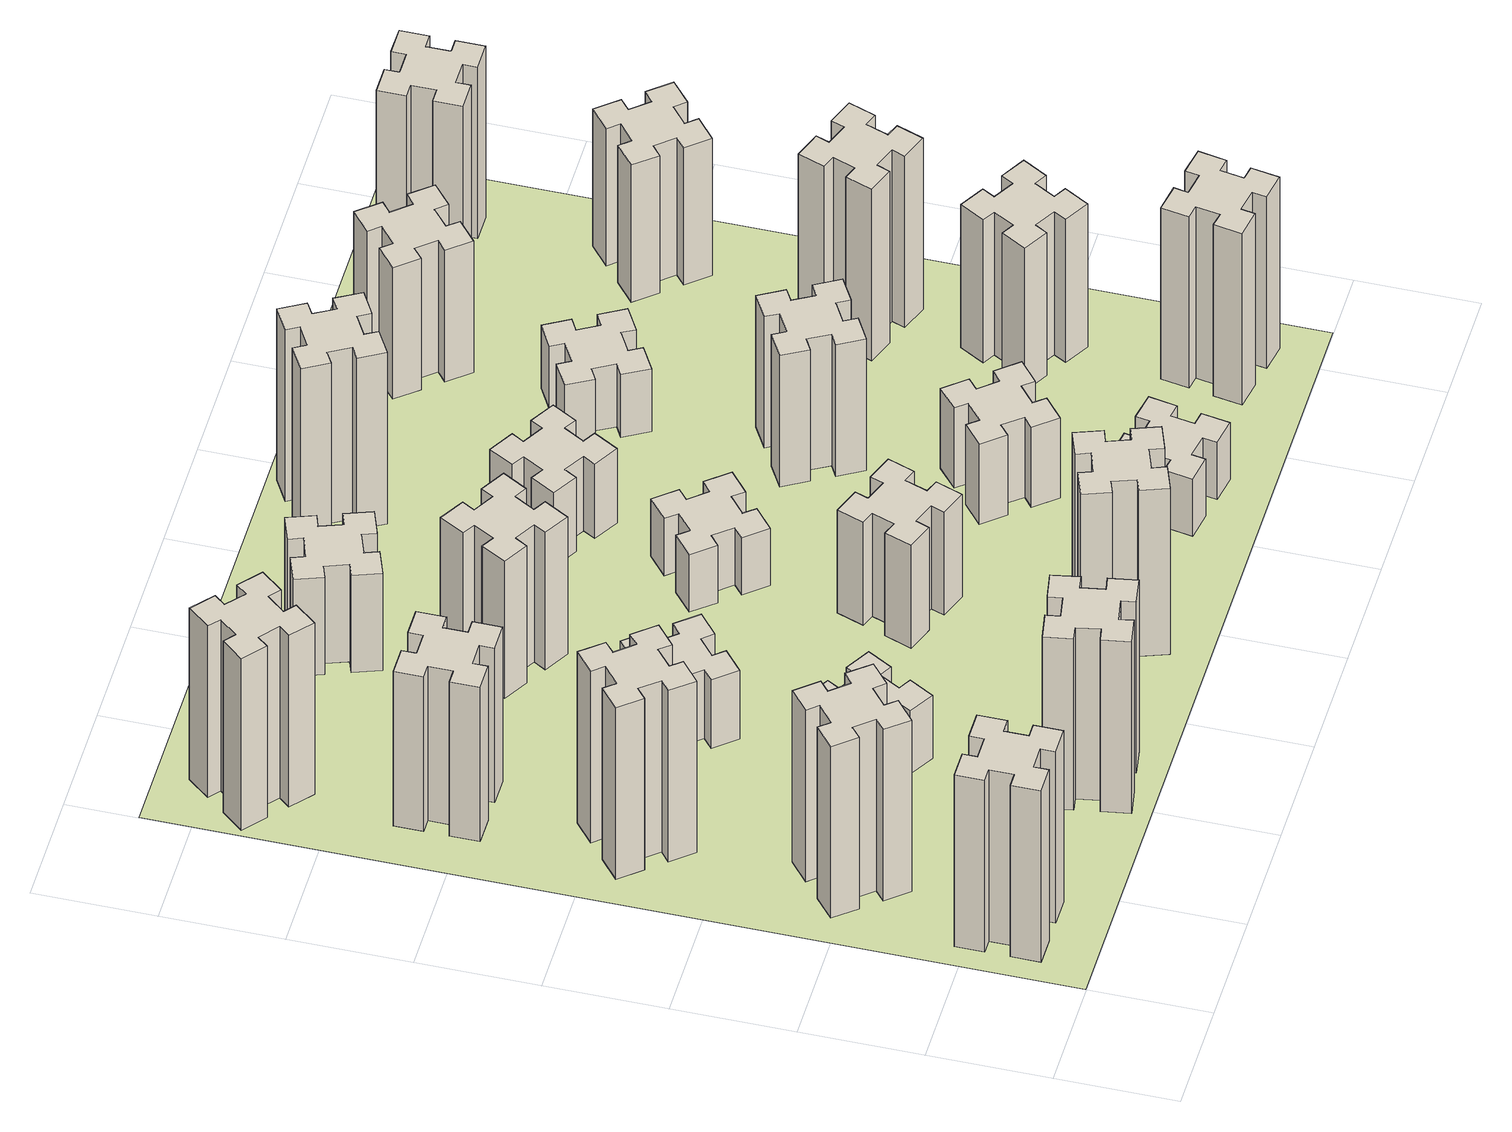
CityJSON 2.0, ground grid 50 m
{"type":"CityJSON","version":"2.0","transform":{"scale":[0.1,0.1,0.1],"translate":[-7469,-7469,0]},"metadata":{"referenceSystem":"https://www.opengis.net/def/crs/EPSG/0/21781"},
"CityObjects":{
"building1":{"type":"Building","attributes":{"class":"1000","function":"1000","usage":"1000","yearOfConstruction":2016,"roofType":"1000","measuredHeight":90,"storeysAboveGround":30,"storeysBelowGround":0},"geometry":[{"type":"Solid","lod":"1","boundaries":[[[[0,1,2,3,4,5,6,7,8,9,10,11,12,13,14,15,16,17,18,19]],[[17,16,20,21]],[[16,15,22,20]],[[15,14,23,22]],[[14,13,24,23]],[[13,12,25,24]],[[12,11,26,25]],[[11,10,27,26]],[[10,9,28,27]],[[9,8,29,28]],[[8,7,30,29]],[[7,6,31,30]],[[6,5,32,31]],[[5,4,33,32]],[[4,3,34,33]],[[3,2,35,34]],[[2,1,36,35]],[[1,0,37,36]],[[0,19,38,37]],[[19,18,39,38]],[[18,17,21,39]],[[24,25,26,27,28,29,30,31,32,33,34,35,36,37,38,39,21,20,22,23]]]]}]},
"building2":{"type":"Building","attributes":{"class":"1000","function":"1000","usage":"1000","yearOfConstruction":2016,"roofType":"1000","measuredHeight":90,"storeysAboveGround":30,"storeysBelowGround":0},"geometry":[{"type":"Solid","lod":"1","boundaries":[[[[40,41,42,43,44,45,46,47,48,49,50,51,52,53,54,55,56,57,58,59]],[[57,56,60,61]],[[56,55,62,60]],[[55,54,63,62]],[[54,53,64,63]],[[53,52,65,64]],[[52,51,66,65]],[[51,50,67,66]],[[50,49,68,67]],[[49,48,69,68]],[[48,47,70,69]],[[47,46,71,70]],[[46,45,72,71]],[[45,44,73,72]],[[44,43,74,73]],[[43,42,75,74]],[[42,41,76,75]],[[41,40,77,76]],[[40,59,78,77]],[[59,58,79,78]],[[58,57,61,79]],[[64,65,66,67,68,69,70,71,72,73,74,75,76,77,78,79,61,60,62,63]]]]}]},
"building3":{"type":"Building","attributes":{"class":"1000","function":"1000","usage":"1000","yearOfConstruction":2016,"roofType":"1000","measuredHeight":90,"storeysAboveGround":30,"storeysBelowGround":0},"geometry":[{"type":"Solid","lod":"1","boundaries":[[[[80,81,82,83,84,85,86,87,88,89,90,91,92,93,94,95,96,97,98,99]],[[97,96,100,101]],[[96,95,102,100]],[[95,94,103,102]],[[94,93,104,103]],[[93,92,105,104]],[[92,91,106,105]],[[91,90,107,106]],[[90,89,108,107]],[[89,88,109,108]],[[88,87,110,109]],[[87,86,111,110]],[[86,85,112,111]],[[85,84,113,112]],[[84,83,114,113]],[[83,82,115,114]],[[82,81,116,115]],[[81,80,117,116]],[[80,99,118,117]],[[99,98,119,118]],[[98,97,101,119]],[[104,105,106,107,108,109,110,111,112,113,114,115,116,117,118,119,101,100,102,103]]]]}]},
"building4":{"type":"Building","attributes":{"class":"1000","function":"1000","usage":"1000","yearOfConstruction":2016,"roofType":"1000","measuredHeight":81,"storeysAboveGround":30,"storeysBelowGround":0},"geometry":[{"type":"Solid","lod":"1","boundaries":[[[[120,121,122,123,124,125,126,127,128,129,130,131,132,133,134,135,136,137,138,139]],[[137,136,140,141]],[[136,135,142,140]],[[135,134,143,142]],[[134,133,144,143]],[[133,132,145,144]],[[132,131,146,145]],[[131,130,147,146]],[[130,129,148,147]],[[129,128,149,148]],[[128,127,150,149]],[[127,126,151,150]],[[126,125,152,151]],[[125,124,153,152]],[[124,123,154,153]],[[123,122,155,154]],[[122,121,156,155]],[[121,120,157,156]],[[120,139,158,157]],[[139,138,159,158]],[[138,137,141,159]],[[144,145,146,147,148,149,150,151,152,153,154,155,156,157,158,159,141,140,142,143]]]]}]},
"building5":{"type":"Building","attributes":{"class":"1000","function":"1000","usage":"1000","yearOfConstruction":2016,"roofType":"1000","measuredHeight":90,"storeysAboveGround":30,"storeysBelowGround":0},"geometry":[{"type":"Solid","lod":"1","boundaries":[[[[160,161,162,163,164,165,166,167,168,169,170,171,172,173,174,175,176,177,178,179]],[[177,176,180,181]],[[176,175,182,180]],[[175,174,183,182]],[[174,173,184,183]],[[173,172,185,184]],[[172,171,186,185]],[[171,170,187,186]],[[170,169,188,187]],[[169,168,189,188]],[[168,167,190,189]],[[167,166,191,190]],[[166,165,192,191]],[[165,164,193,192]],[[164,163,194,193]],[[163,162,195,194]],[[162,161,196,195]],[[161,160,197,196]],[[160,179,198,197]],[[179,178,199,198]],[[178,177,181,199]],[[184,185,186,187,188,189,190,191,192,193,194,195,196,197,198,199,181,180,182,183]]]]}]},
"building6":{"type":"Building","attributes":{"class":"1000","function":"1000","usage":"1000","yearOfConstruction":2016,"roofType":"1000","measuredHeight":90,"storeysAboveGround":30,"storeysBelowGround":0},"geometry":[{"type":"Solid","lod":"1","boundaries":[[[[200,201,202,203,204,205,206,207,208,209,210,211,212,213,214,215,216,217,218,219]],[[217,216,220,221]],[[216,215,222,220]],[[215,214,223,222]],[[214,213,224,223]],[[213,212,225,224]],[[212,211,226,225]],[[211,210,227,226]],[[210,209,228,227]],[[209,208,229,228]],[[208,207,230,229]],[[207,206,231,230]],[[206,205,232,231]],[[205,204,233,232]],[[204,203,234,233]],[[203,202,235,234]],[[202,201,236,235]],[[201,200,237,236]],[[200,219,238,237]],[[219,218,239,238]],[[218,217,221,239]],[[224,225,226,227,228,229,230,231,232,233,234,235,236,237,238,239,221,220,222,223]]]]}]},
"building7":{"type":"Building","attributes":{"class":"1000","function":"1000","usage":"1000","yearOfConstruction":2016,"roofType":"1000","measuredHeight":33,"storeysAboveGround":30,"storeysBelowGround":0},"geometry":[{"type":"Solid","lod":"1","boundaries":[[[[240,241,242,243,244,245,246,247,248,249,250,251,252,253,254,255,256,257,258,259]],[[257,256,260,261]],[[256,255,262,260]],[[255,254,263,262]],[[254,253,264,263]],[[253,252,265,264]],[[252,251,266,265]],[[251,250,267,266]],[[250,249,268,267]],[[249,248,269,268]],[[248,247,270,269]],[[247,246,271,270]],[[246,245,272,271]],[[245,244,273,272]],[[244,243,274,273]],[[243,242,275,274]],[[242,241,276,275]],[[241,240,277,276]],[[240,259,278,277]],[[259,258,279,278]],[[258,257,261,279]],[[264,265,266,267,268,269,270,271,272,273,274,275,276,277,278,279,261,260,262,263]]]]}]},
"building8":{"type":"Building","attributes":{"class":"1000","function":"1000","usage":"1000","yearOfConstruction":2016,"roofType":"1000","measuredHeight":36,"storeysAboveGround":30,"storeysBelowGround":0},"geometry":[{"type":"Solid","lod":"1","boundaries":[[[[280,281,282,283,284,285,286,287,288,289,290,291,292,293,294,295,296,297,298,299]],[[297,296,300,301]],[[296,295,302,300]],[[295,294,303,302]],[[294,293,304,303]],[[293,292,305,304]],[[292,291,306,305]],[[291,290,307,306]],[[290,289,308,307]],[[289,288,309,308]],[[288,287,310,309]],[[287,286,311,310]],[[286,285,312,311]],[[285,284,313,312]],[[284,283,314,313]],[[283,282,315,314]],[[282,281,316,315]],[[281,280,317,316]],[[280,299,318,317]],[[299,298,319,318]],[[298,297,301,319]],[[304,305,306,307,308,309,310,311,312,313,314,315,316,317,318,319,301,300,302,303]]]]}]},
"building9":{"type":"Building","attributes":{"class":"1000","function":"1000","usage":"1000","yearOfConstruction":2016,"roofType":"1000","measuredHeight":72,"storeysAboveGround":30,"storeysBelowGround":0},"geometry":[{"type":"Solid","lod":"1","boundaries":[[[[320,321,322,323,324,325,326,327,328,329,330,331,332,333,334,335,336,337,338,339]],[[337,336,340,341]],[[336,335,342,340]],[[335,334,343,342]],[[334,333,344,343]],[[333,332,345,344]],[[332,331,346,345]],[[331,330,347,346]],[[330,329,348,347]],[[329,328,349,348]],[[328,327,350,349]],[[327,326,351,350]],[[326,325,352,351]],[[325,324,353,352]],[[324,323,354,353]],[[323,322,355,354]],[[322,321,356,355]],[[321,320,357,356]],[[320,339,358,357]],[[339,338,359,358]],[[338,337,341,359]],[[344,345,346,347,348,349,350,351,352,353,354,355,356,357,358,359,341,340,342,343]]]]}]},
"building10":{"type":"Building","attributes":{"class":"1000","function":"1000","usage":"1000","yearOfConstruction":2016,"roofType":"1000","measuredHeight":87,"storeysAboveGround":30,"storeysBelowGround":0},"geometry":[{"type":"Solid","lod":"1","boundaries":[[[[360,361,362,363,364,365,366,367,368,369,370,371,372,373,374,375,376,377,378,379]],[[377,376,380,381]],[[376,375,382,380]],[[375,374,383,382]],[[374,373,384,383]],[[373,372,385,384]],[[372,371,386,385]],[[371,370,387,386]],[[370,369,388,387]],[[369,368,389,388]],[[368,367,390,389]],[[367,366,391,390]],[[366,365,392,391]],[[365,364,393,392]],[[364,363,394,393]],[[363,362,395,394]],[[362,361,396,395]],[[361,360,397,396]],[[360,379,398,397]],[[379,378,399,398]],[[378,377,381,399]],[[384,385,386,387,388,389,390,391,392,393,394,395,396,397,398,399,381,380,382,383]]]]}]},
"building11":{"type":"Building","attributes":{"class":"1000","function":"1000","usage":"1000","yearOfConstruction":2016,"roofType":"1000","measuredHeight":51,"storeysAboveGround":30,"storeysBelowGround":0},"geometry":[{"type":"Solid","lod":"1","boundaries":[[[[400,401,402,403,404,405,406,407,408,409,410,411,412,413,414,415,416,417,418,419]],[[417,416,420,421]],[[416,415,422,420]],[[415,414,423,422]],[[414,413,424,423]],[[413,412,425,424]],[[412,411,426,425]],[[411,410,427,426]],[[410,409,428,427]],[[409,408,429,428]],[[408,407,430,429]],[[407,406,431,430]],[[406,405,432,431]],[[405,404,433,432]],[[404,403,434,433]],[[403,402,435,434]],[[402,401,436,435]],[[401,400,437,436]],[[400,419,438,437]],[[419,418,439,438]],[[418,417,421,439]],[[424,425,426,427,428,429,430,431,432,433,434,435,436,437,438,439,421,420,422,423]]]]}]},
"building12":{"type":"Building","attributes":{"class":"1000","function":"1000","usage":"1000","yearOfConstruction":2016,"roofType":"1000","measuredHeight":54,"storeysAboveGround":30,"storeysBelowGround":0},"geometry":[{"type":"Solid","lod":"1","boundaries":[[[[440,441,442,443,444,445,446,447,448,449,450,451,452,453,454,455,456,457,458,459]],[[457,456,460,461]],[[456,455,462,460]],[[455,454,463,462]],[[454,453,464,463]],[[453,452,465,464]],[[452,451,466,465]],[[451,450,467,466]],[[450,449,468,467]],[[449,448,469,468]],[[448,447,470,469]],[[447,446,471,470]],[[446,445,472,471]],[[445,444,473,472]],[[444,443,474,473]],[[443,442,475,474]],[[442,441,476,475]],[[441,440,477,476]],[[440,459,478,477]],[[459,458,479,478]],[[458,457,461,479]],[[464,465,466,467,468,469,470,471,472,473,474,475,476,477,478,479,461,460,462,463]]]]}]},
"building13":{"type":"Building","attributes":{"class":"1000","function":"1000","usage":"1000","yearOfConstruction":2016,"roofType":"1000","measuredHeight":30,"storeysAboveGround":30,"storeysBelowGround":0},"geometry":[{"type":"Solid","lod":"1","boundaries":[[[[480,481,482,483,484,485,486,487,488,489,490,491,492,493,494,495,496,497,498,499]],[[497,496,500,501]],[[496,495,502,500]],[[495,494,503,502]],[[494,493,504,503]],[[493,492,505,504]],[[492,491,506,505]],[[491,490,507,506]],[[490,489,508,507]],[[489,488,509,508]],[[488,487,510,509]],[[487,486,511,510]],[[486,485,512,511]],[[485,484,513,512]],[[484,483,514,513]],[[483,482,515,514]],[[482,481,516,515]],[[481,480,517,516]],[[480,499,518,517]],[[499,498,519,518]],[[498,497,501,519]],[[504,505,506,507,508,509,510,511,512,513,514,515,516,517,518,519,501,500,502,503]]]]}]},
"building14":{"type":"Building","attributes":{"class":"1000","function":"1000","usage":"1000","yearOfConstruction":2016,"roofType":"1000","measuredHeight":39,"storeysAboveGround":30,"storeysBelowGround":0},"geometry":[{"type":"Solid","lod":"1","boundaries":[[[[520,521,522,523,524,525,526,527,528,529,530,531,532,533,534,535,536,537,538,539]],[[537,536,540,541]],[[536,535,542,540]],[[535,534,543,542]],[[534,533,544,543]],[[533,532,545,544]],[[532,531,546,545]],[[531,530,547,546]],[[530,529,548,547]],[[529,528,549,548]],[[528,527,550,549]],[[527,526,551,550]],[[526,525,552,551]],[[525,524,553,552]],[[524,523,554,553]],[[523,522,555,554]],[[522,521,556,555]],[[521,520,557,556]],[[520,539,558,557]],[[539,538,559,558]],[[538,537,541,559]],[[544,545,546,547,548,549,550,551,552,553,554,555,556,557,558,559,541,540,542,543]]]]}]},
"building15":{"type":"Building","attributes":{"class":"1000","function":"1000","usage":"1000","yearOfConstruction":2016,"roofType":"1000","measuredHeight":30,"storeysAboveGround":30,"storeysBelowGround":0},"geometry":[{"type":"Solid","lod":"1","boundaries":[[[[560,561,562,563,564,565,566,567,568,569,570,571,572,573,574,575,576,577,578,579]],[[577,576,580,581]],[[576,575,582,580]],[[575,574,583,582]],[[574,573,584,583]],[[573,572,585,584]],[[572,571,586,585]],[[571,570,587,586]],[[570,569,588,587]],[[569,568,589,588]],[[568,567,590,589]],[[567,566,591,590]],[[566,565,592,591]],[[565,564,593,592]],[[564,563,594,593]],[[563,562,595,594]],[[562,561,596,595]],[[561,560,597,596]],[[560,579,598,597]],[[579,578,599,598]],[[578,577,581,599]],[[584,585,586,587,588,589,590,591,592,593,594,595,596,597,598,599,581,580,582,583]]]]}]},
"building16":{"type":"Building","attributes":{"class":"1000","function":"1000","usage":"1000","yearOfConstruction":2016,"roofType":"1000","measuredHeight":90,"storeysAboveGround":30,"storeysBelowGround":0},"geometry":[{"type":"Solid","lod":"1","boundaries":[[[[600,601,602,603,604,605,606,607,608,609,610,611,612,613,614,615,616,617,618,619]],[[617,616,620,621]],[[616,615,622,620]],[[615,614,623,622]],[[614,613,624,623]],[[613,612,625,624]],[[612,611,626,625]],[[611,610,627,626]],[[610,609,628,627]],[[609,608,629,628]],[[608,607,630,629]],[[607,606,631,630]],[[606,605,632,631]],[[605,604,633,632]],[[604,603,634,633]],[[603,602,635,634]],[[602,601,636,635]],[[601,600,637,636]],[[600,619,638,637]],[[619,618,639,638]],[[618,617,621,639]],[[624,625,626,627,628,629,630,631,632,633,634,635,636,637,638,639,621,620,622,623]]]]}]},
"building17":{"type":"Building","attributes":{"class":"1000","function":"1000","usage":"1000","yearOfConstruction":2016,"roofType":"1000","measuredHeight":42,"storeysAboveGround":30,"storeysBelowGround":0},"geometry":[{"type":"Solid","lod":"1","boundaries":[[[[640,641,642,643,644,645,646,647,648,649,650,651,652,653,654,655,656,657,658,659]],[[657,656,660,661]],[[656,655,662,660]],[[655,654,663,662]],[[654,653,664,663]],[[653,652,665,664]],[[652,651,666,665]],[[651,650,667,666]],[[650,649,668,667]],[[649,648,669,668]],[[648,647,670,669]],[[647,646,671,670]],[[646,645,672,671]],[[645,644,673,672]],[[644,643,674,673]],[[643,642,675,674]],[[642,641,676,675]],[[641,640,677,676]],[[640,659,678,677]],[[659,658,679,678]],[[658,657,661,679]],[[664,665,666,667,668,669,670,671,672,673,674,675,676,677,678,679,661,660,662,663]]]]}]},
"building18":{"type":"Building","attributes":{"class":"1000","function":"1000","usage":"1000","yearOfConstruction":2016,"roofType":"1000","measuredHeight":69,"storeysAboveGround":30,"storeysBelowGround":0},"geometry":[{"type":"Solid","lod":"1","boundaries":[[[[680,681,682,683,684,685,686,687,688,689,690,691,692,693,694,695,696,697,698,699]],[[697,696,700,701]],[[696,695,702,700]],[[695,694,703,702]],[[694,693,704,703]],[[693,692,705,704]],[[692,691,706,705]],[[691,690,707,706]],[[690,689,708,707]],[[689,688,709,708]],[[688,687,710,709]],[[687,686,711,710]],[[686,685,712,711]],[[685,684,713,712]],[[684,683,714,713]],[[683,682,715,714]],[[682,681,716,715]],[[681,680,717,716]],[[680,699,718,717]],[[699,698,719,718]],[[698,697,701,719]],[[704,705,706,707,708,709,710,711,712,713,714,715,716,717,718,719,701,700,702,703]]]]}]},
"building19":{"type":"Building","attributes":{"class":"1000","function":"1000","usage":"1000","yearOfConstruction":2016,"roofType":"1000","measuredHeight":33,"storeysAboveGround":30,"storeysBelowGround":0},"geometry":[{"type":"Solid","lod":"1","boundaries":[[[[720,721,722,723,724,725,726,727,728,729,730,731,732,733,734,735,736,737,738,739]],[[737,736,740,741]],[[736,735,742,740]],[[735,734,743,742]],[[734,733,744,743]],[[733,732,745,744]],[[732,731,746,745]],[[731,730,747,746]],[[730,729,748,747]],[[729,728,749,748]],[[728,727,750,749]],[[727,726,751,750]],[[726,725,752,751]],[[725,724,753,752]],[[724,723,754,753]],[[723,722,755,754]],[[722,721,756,755]],[[721,720,757,756]],[[720,739,758,757]],[[739,738,759,758]],[[738,737,741,759]],[[744,745,746,747,748,749,750,751,752,753,754,755,756,757,758,759,741,740,742,743]]]]}]},
"building20":{"type":"Building","attributes":{"class":"1000","function":"1000","usage":"1000","yearOfConstruction":2016,"roofType":"1000","measuredHeight":90,"storeysAboveGround":30,"storeysBelowGround":0},"geometry":[{"type":"Solid","lod":"1","boundaries":[[[[760,761,762,763,764,765,766,767,768,769,770,771,772,773,774,775,776,777,778,779]],[[777,776,780,781]],[[776,775,782,780]],[[775,774,783,782]],[[774,773,784,783]],[[773,772,785,784]],[[772,771,786,785]],[[771,770,787,786]],[[770,769,788,787]],[[769,768,789,788]],[[768,767,790,789]],[[767,766,791,790]],[[766,765,792,791]],[[765,764,793,792]],[[764,763,794,793]],[[763,762,795,794]],[[762,761,796,795]],[[761,760,797,796]],[[760,779,798,797]],[[779,778,799,798]],[[778,777,781,799]],[[784,785,786,787,788,789,790,791,792,793,794,795,796,797,798,799,781,780,782,783]]]]}]},
"building21":{"type":"Building","attributes":{"class":"1000","function":"1000","usage":"1000","yearOfConstruction":2016,"roofType":"1000","measuredHeight":75,"storeysAboveGround":30,"storeysBelowGround":0},"geometry":[{"type":"Solid","lod":"1","boundaries":[[[[800,801,802,803,804,805,806,807,808,809,810,811,812,813,814,815,816,817,818,819]],[[817,816,820,821]],[[816,815,822,820]],[[815,814,823,822]],[[814,813,824,823]],[[813,812,825,824]],[[812,811,826,825]],[[811,810,827,826]],[[810,809,828,827]],[[809,808,829,828]],[[808,807,830,829]],[[807,806,831,830]],[[806,805,832,831]],[[805,804,833,832]],[[804,803,834,833]],[[803,802,835,834]],[[802,801,836,835]],[[801,800,837,836]],[[800,819,838,837]],[[819,818,839,838]],[[818,817,821,839]],[[824,825,826,827,828,829,830,831,832,833,834,835,836,837,838,839,821,820,822,823]]]]}]},
"building22":{"type":"Building","attributes":{"class":"1000","function":"1000","usage":"1000","yearOfConstruction":2016,"roofType":"1000","measuredHeight":69,"storeysAboveGround":30,"storeysBelowGround":0},"geometry":[{"type":"Solid","lod":"1","boundaries":[[[[840,841,842,843,844,845,846,847,848,849,850,851,852,853,854,855,856,857,858,859]],[[857,856,860,861]],[[856,855,862,860]],[[855,854,863,862]],[[854,853,864,863]],[[853,852,865,864]],[[852,851,866,865]],[[851,850,867,866]],[[850,849,868,867]],[[849,848,869,868]],[[848,847,870,869]],[[847,846,871,870]],[[846,845,872,871]],[[845,844,873,872]],[[844,843,874,873]],[[843,842,875,874]],[[842,841,876,875]],[[841,840,877,876]],[[840,859,878,877]],[[859,858,879,878]],[[858,857,861,879]],[[864,865,866,867,868,869,870,871,872,873,874,875,876,877,878,879,861,860,862,863]]]]}]},
"building23":{"type":"Building","attributes":{"class":"1000","function":"1000","usage":"1000","yearOfConstruction":2016,"roofType":"1000","measuredHeight":90,"storeysAboveGround":30,"storeysBelowGround":0},"geometry":[{"type":"Solid","lod":"1","boundaries":[[[[880,881,882,883,884,885,886,887,888,889,890,891,892,893,894,895,896,897,898,899]],[[897,896,900,901]],[[896,895,902,900]],[[895,894,903,902]],[[894,893,904,903]],[[893,892,905,904]],[[892,891,906,905]],[[891,890,907,906]],[[890,889,908,907]],[[889,888,909,908]],[[888,887,910,909]],[[887,886,911,910]],[[886,885,912,911]],[[885,884,913,912]],[[884,883,914,913]],[[883,882,915,914]],[[882,881,916,915]],[[881,880,917,916]],[[880,899,918,917]],[[899,898,919,918]],[[898,897,901,919]],[[904,905,906,907,908,909,910,911,912,913,914,915,916,917,918,919,901,900,902,903]]]]}]},
"building24":{"type":"Building","attributes":{"class":"1000","function":"1000","usage":"1000","yearOfConstruction":2016,"roofType":"1000","measuredHeight":72,"storeysAboveGround":30,"storeysBelowGround":0},"geometry":[{"type":"Solid","lod":"1","boundaries":[[[[920,921,922,923,924,925,926,927,928,929,930,931,932,933,934,935,936,937,938,939]],[[937,936,940,941]],[[936,935,942,940]],[[935,934,943,942]],[[934,933,944,943]],[[933,932,945,944]],[[932,931,946,945]],[[931,930,947,946]],[[930,929,948,947]],[[929,928,949,948]],[[928,927,950,949]],[[927,926,951,950]],[[926,925,952,951]],[[925,924,953,952]],[[924,923,954,953]],[[923,922,955,954]],[[922,921,956,955]],[[921,920,957,956]],[[920,939,958,957]],[[939,938,959,958]],[[938,937,941,959]],[[944,945,946,947,948,949,950,951,952,953,954,955,956,957,958,959,941,940,942,943]]]]}]},
"building25":{"type":"Building","attributes":{"class":"1000","function":"1000","usage":"1000","yearOfConstruction":2016,"roofType":"1000","measuredHeight":90,"storeysAboveGround":30,"storeysBelowGround":0},"geometry":[{"type":"Solid","lod":"1","boundaries":[[[[960,961,962,963,964,965,966,967,968,969,970,971,972,973,974,975,976,977,978,979]],[[977,976,980,981]],[[976,975,982,980]],[[975,974,983,982]],[[974,973,984,983]],[[973,972,985,984]],[[972,971,986,985]],[[971,970,987,986]],[[970,969,988,987]],[[969,968,989,988]],[[968,967,990,989]],[[967,966,991,990]],[[966,965,992,991]],[[965,964,993,992]],[[964,963,994,993]],[[963,962,995,994]],[[962,961,996,995]],[[961,960,997,996]],[[960,979,998,997]],[[979,978,999,998]],[[978,977,981,999]],[[984,985,986,987,988,989,990,991,992,993,994,995,996,997,998,999,981,980,982,983]]]]}]},
"landuse1":{"type":"LandUse","attributes":{"name":"plot1","function":"1010"},"geometry":[{"type":"MultiSurface","lod":"1","boundaries":[[[1000,1001,1002,1003]]]}]}
},
"vertices":[
[165,425,0],[165,325,0],[105,325,0],[105,205,0],[225,205,0],[225,265,0],[325,265,0],[325,205,0],[445,205,0],[445,325,0],[385,325,0],[385,425,0],[445,425,0],[445,545,0],[325,545,0],[325,485,0],[225,485,0],[225,545,0],[105,545,0],[105,425,0],[225,485,900],[225,545,900],[325,485,900],[325,545,900],[445,545,900],[445,425,900],[385,425,900],[385,325,900],[445,325,900],[445,205,900],[325,205,900],[325,265,900],[225,265,900],[225,205,900],[105,205,900],[105,325,900],[165,325,900],[165,425,900],[105,425,900],[105,545,900],
[492,1048,0],[427,1124,0],[473,1163,0],[396,1255,0],[304,1178,0],[343,1132,0],[266,1067,0],[228,1113,0],[136,1036,0],[213,944,0],[259,983,0],[323,906,0],[277,868,0],[354,776,0],[446,853,0],[408,899,0],[484,963,0],[523,917,0],[615,994,0],[538,1086,0],[484,963,900],[523,917,900],[408,899,900],[446,853,900],[354,776,900],[277,868,900],[323,906,900],[259,983,900],[213,944,900],[136,1036,900],[228,1113,900],[266,1067,900],[343,1132,900],[304,1178,900],[396,1255,900],[473,1163,900],[427,1124,900],[492,1048,900],[538,1086,900],[615,994,900],
[492,1888,0],[427,1964,0],[473,2003,0],[396,2095,0],[304,2018,0],[343,1972,0],[266,1907,0],[228,1953,0],[136,1876,0],[213,1784,0],[259,1823,0],[323,1746,0],[277,1708,0],[354,1616,0],[446,1693,0],[408,1739,0],[484,1803,0],[523,1757,0],[615,1834,0],[538,1926,0],[484,1803,900],[523,1757,900],[408,1739,900],[446,1693,900],[354,1616,900],[277,1708,900],[323,1746,900],[259,1823,900],[213,1784,900],[136,1876,900],[228,1953,900],[266,1907,900],[343,1972,900],[304,2018,900],[396,2095,900],[473,2003,900],[427,1964,900],[492,1888,900],[538,1926,900],[615,1834,900],
[485,2545,0],[485,2645,0],[545,2645,0],[545,2765,0],[425,2765,0],[425,2705,0],[325,2705,0],[325,2765,0],[205,2765,0],[205,2645,0],[265,2645,0],[265,2545,0],[205,2545,0],[205,2425,0],[325,2425,0],[325,2485,0],[425,2485,0],[425,2425,0],[545,2425,0],[545,2545,0],[425,2485,810],[425,2425,810],[325,2485,810],[325,2425,810],[205,2425,810],[205,2545,810],[265,2545,810],[265,2645,810],[205,2645,810],[205,2765,810],[325,2765,810],[325,2705,810],[425,2705,810],[425,2765,810],[545,2765,810],[545,2645,810],[485,2645,810],[485,2545,810],[545,2545,810],[545,2425,810],
[1232,245,0],[1215,344,0],[1274,354,0],[1253,472,0],[1135,451,0],[1145,392,0],[1047,375,0],[1037,434,0],[918,413,0],[939,295,0],[998,305,0],[1016,207,0],[957,197,0],[977,78,0],[1096,99,0],[1085,158,0],[1184,176,0],[1194,117,0],[1312,137,0],[1291,256,0],[1184,176,900],[1194,117,900],[1085,158,900],[1096,99,900],[977,78,900],[957,197,900],[1016,207,900],[998,305,900],[939,295,900],[918,413,900],[1037,434,900],[1047,375,900],[1145,392,900],[1135,451,900],[1253,472,900],[1274,354,900],[1215,344,900],[1232,245,900],[1291,256,900],[1312,137,900],
[384,3387,0],[308,3452,0],[346,3498,0],[254,3575,0],[177,3483,0],[223,3444,0],[159,3368,0],[113,3406,0],[36,3314,0],[128,3237,0],[166,3283,0],[243,3219,0],[204,3173,0],[296,3096,0],[373,3188,0],[327,3226,0],[392,3303,0],[438,3264,0],[515,3356,0],[423,3433,0],[392,3303,900],[438,3264,900],[327,3226,900],[373,3188,900],[296,3096,900],[204,3173,900],[243,3219,900],[166,3283,900],[128,3237,900],[36,3314,900],[113,3406,900],[159,3368,900],[223,3444,900],[177,3483,900],[254,3575,900],[346,3498,900],[308,3452,900],[384,3387,900],[423,3433,900],[515,3356,900],
[1086,1017,0],[1136,1104,0],[1188,1074,0],[1248,1178,0],[1144,1238,0],[1114,1186,0],[1027,1236,0],[1057,1288,0],[953,1348,0],[893,1244,0],[945,1214,0],[895,1127,0],[843,1157,0],[783,1053,0],[887,993,0],[917,1045,0],[1004,995,0],[974,943,0],[1078,883,0],[1138,987,0],[1004,995,330],[974,943,330],[917,1045,330],[887,993,330],[783,1053,330],[843,1157,330],[895,1127,330],[945,1214,330],[893,1244,330],[953,1348,330],[1057,1288,330],[1027,1236,330],[1114,1186,330],[1144,1238,330],[1248,1178,330],[1188,1074,330],[1136,1104,330],[1086,1017,330],[1138,987,330],[1078,883,330],
[983,1972,0],[906,1907,0],[868,1953,0],[776,1876,0],[853,1784,0],[899,1823,0],[963,1746,0],[917,1708,0],[994,1616,0],[1086,1693,0],[1048,1739,0],[1124,1803,0],[1163,1757,0],[1255,1834,0],[1178,1926,0],[1132,1888,0],[1067,1964,0],[1113,2003,0],[1036,2095,0],[944,2018,0],[1067,1964,360],[1113,2003,360],[1132,1888,360],[1178,1926,360],[1255,1834,360],[1163,1757,360],[1124,1803,360],[1048,1739,360],[1086,1693,360],[994,1616,360],[917,1708,360],[963,1746,360],[899,1823,360],[853,1784,360],[776,1876,360],[868,1953,360],[906,1907,360],[983,1972,360],[944,2018,360],[1036,2095,360],
[1117,2525,0],[1204,2475,0],[1174,2423,0],[1278,2363,0],[1338,2467,0],[1286,2497,0],[1336,2584,0],[1388,2554,0],[1448,2658,0],[1344,2718,0],[1314,2666,0],[1227,2716,0],[1257,2768,0],[1153,2828,0],[1093,2724,0],[1145,2694,0],[1095,2607,0],[1043,2637,0],[983,2533,0],[1087,2473,0],[1095,2607,720],[1043,2637,720],[1145,2694,720],[1093,2724,720],[1153,2828,720],[1257,2768,720],[1227,2716,720],[1314,2666,720],[1344,2718,720],[1448,2658,720],[1388,2554,720],[1336,2584,720],[1286,2497,720],[1338,2467,720],[1278,2363,720],[1174,2423,720],[1204,2475,720],[1117,2525,720],[1087,2473,720],[983,2533,720],
[1965,496,0],[1871,462,0],[1850,518,0],[1737,477,0],[1779,364,0],[1835,385,0],[1869,291,0],[1813,270,0],[1854,157,0],[1967,199,0],[1946,255,0],[2040,289,0],[2060,233,0],[2173,274,0],[2132,387,0],[2076,366,0],[2042,460,0],[2098,480,0],[2057,593,0],[1944,552,0],[2042,460,870],[2098,480,870],[2076,366,870],[2132,387,870],[2173,274,870],[2060,233,870],[2040,289,870],[1946,255,870],[1967,199,870],[1854,157,870],[1813,270,870],[1869,291,870],[1835,385,870],[1779,364,870],[1737,477,870],[1850,518,870],[1871,462,870],[1965,496,870],[1944,552,870],[2057,593,870],
[1125,3356,0],[1031,3322,0],[1010,3378,0],[897,3337,0],[939,3224,0],[995,3245,0],[1029,3151,0],[973,3130,0],[1014,3017,0],[1127,3059,0],[1106,3115,0],[1200,3149,0],[1220,3093,0],[1333,3134,0],[1292,3247,0],[1236,3226,0],[1202,3320,0],[1258,3340,0],[1217,3453,0],[1104,3412,0],[1202,3320,510],[1258,3340,510],[1236,3226,510],[1292,3247,510],[1333,3134,510],[1220,3093,510],[1200,3149,510],[1106,3115,510],[1127,3059,510],[1014,3017,510],[973,3130,510],[1029,3151,510],[995,3245,510],[939,3224,510],[897,3337,510],[1010,3378,510],[1031,3322,510],[1125,3356,510],[1104,3412,510],[1217,3453,510],
[1769,1300,0],[1735,1206,0],[1679,1227,0],[1637,1114,0],[1750,1073,0],[1771,1129,0],[1865,1095,0],[1844,1039,0],[1957,997,0],[1998,1110,0],[1942,1131,0],[1976,1225,0],[2032,1204,0],[2073,1317,0],[1960,1358,0],[1940,1302,0],[1846,1336,0],[1867,1392,0],[1754,1433,0],[1713,1320,0],[1846,1336,540],[1867,1392,540],[1940,1302,540],[1960,1358,540],[2073,1317,540],[2032,1204,540],[1976,1225,540],[1942,1131,540],[1998,1110,540],[1957,997,540],[1844,1039,540],[1865,1095,540],[1771,1129,540],[1750,1073,540],[1637,1114,540],[1679,1227,540],[1735,1206,540],[1769,1300,540],[1713,1320,540],[1754,1433,540],
[1972,1988,0],[1907,2064,0],[1953,2103,0],[1876,2195,0],[1784,2118,0],[1823,2072,0],[1746,2007,0],[1708,2053,0],[1616,1976,0],[1693,1884,0],[1739,1923,0],[1803,1846,0],[1757,1808,0],[1834,1716,0],[1926,1793,0],[1888,1839,0],[1964,1903,0],[2003,1857,0],[2095,1934,0],[2018,2026,0],[1964,1903,300],[2003,1857,300],[1888,1839,300],[1926,1793,300],[1834,1716,300],[1757,1808,300],[1803,1846,300],[1739,1923,300],[1693,1884,300],[1616,1976,300],[1708,2053,300],[1746,2007,300],[1823,2072,300],[1784,2118,300],[1876,2195,300],[1953,2103,300],[1907,2064,300],[1972,1988,300],[2018,2026,300],[2095,1934,300],
[2026,2497,0],[2076,2584,0],[2128,2554,0],[2188,2658,0],[2084,2718,0],[2054,2666,0],[1967,2716,0],[1997,2768,0],[1893,2828,0],[1833,2724,0],[1885,2694,0],[1835,2607,0],[1783,2637,0],[1723,2533,0],[1827,2473,0],[1857,2525,0],[1944,2475,0],[1914,2423,0],[2018,2363,0],[2078,2467,0],[1944,2475,390],[1914,2423,390],[1857,2525,390],[1827,2473,390],[1723,2533,390],[1783,2637,390],[1835,2607,390],[1885,2694,390],[1833,2724,390],[1893,2828,390],[1997,2768,390],[1967,2716,390],[2054,2666,390],[2084,2718,390],[2188,2658,390],[2128,2554,390],[2076,2584,390],[2026,2497,390],[2078,2467,390],[2018,2363,390],
[2596,444,0],[2578,345,0],[2519,356,0],[2498,237,0],[2617,217,0],[2627,276,0],[2725,258,0],[2715,199,0],[2833,178,0],[2854,297,0],[2795,307,0],[2812,405,0],[2871,395,0],[2892,513,0],[2774,534,0],[2764,475,0],[2665,492,0],[2676,551,0],[2557,572,0],[2537,454,0],[2665,492,300],[2676,551,300],[2764,475,300],[2774,534,300],[2892,513,300],[2871,395,300],[2812,405,300],[2795,307,300],[2854,297,300],[2833,178,300],[2715,199,300],[2725,258,300],[2627,276,300],[2617,217,300],[2498,237,300],[2519,356,300],[2578,345,300],[2596,444,300],[2537,454,300],[2557,572,300],
[1844,3556,0],[1757,3506,0],[1727,3558,0],[1623,3498,0],[1683,3394,0],[1735,3424,0],[1785,3337,0],[1733,3307,0],[1793,3203,0],[1897,3263,0],[1867,3315,0],[1954,3365,0],[1984,3313,0],[2088,3373,0],[2028,3477,0],[1976,3447,0],[1926,3534,0],[1978,3564,0],[1918,3668,0],[1814,3608,0],[1926,3534,900],[1978,3564,900],[1976,3447,900],[2028,3477,900],[2088,3373,900],[1984,3313,900],[1954,3365,900],[1867,3315,900],[1897,3263,900],[1793,3203,900],[1733,3307,900],[1785,3337,900],[1735,3424,900],[1683,3394,900],[1623,3498,900],[1727,3558,900],[1757,3506,900],[1844,3556,900],[1814,3608,900],[1918,3668,900],
[2563,1132,0],[2486,1067,0],[2448,1113,0],[2356,1036,0],[2433,944,0],[2479,983,0],[2543,906,0],[2497,868,0],[2574,776,0],[2666,853,0],[2628,899,0],[2704,963,0],[2743,917,0],[2835,994,0],[2758,1086,0],[2712,1048,0],[2647,1124,0],[2693,1163,0],[2616,1255,0],[2524,1178,0],[2647,1124,420],[2693,1163,420],[2712,1048,420],[2758,1086,420],[2835,994,420],[2743,917,420],[2704,963,420],[2628,899,420],[2666,853,420],[2574,776,420],[2497,868,420],[2543,906,420],[2479,983,420],[2433,944,420],[2356,1036,420],[2448,1113,420],[2486,1067,420],[2563,1132,420],[2524,1178,420],[2616,1255,420],
[2475,1744,0],[2525,1657,0],[2473,1627,0],[2533,1523,0],[2637,1583,0],[2607,1635,0],[2694,1685,0],[2724,1633,0],[2828,1693,0],[2768,1797,0],[2716,1767,0],[2666,1854,0],[2718,1884,0],[2658,1988,0],[2554,1928,0],[2584,1876,0],[2497,1826,0],[2467,1878,0],[2363,1818,0],[2423,1714,0],[2497,1826,690],[2467,1878,690],[2584,1876,690],[2554,1928,690],[2658,1988,690],[2718,1884,690],[2666,1854,690],[2716,1767,690],[2768,1797,690],[2828,1693,690],[2724,1633,690],[2694,1685,690],[2607,1635,690],[2637,1583,690],[2533,1523,690],[2473,1627,690],[2525,1657,690],[2475,1744,690],[2423,1714,690],[2363,1818,690],
[2475,2584,0],[2525,2497,0],[2473,2467,0],[2533,2363,0],[2637,2423,0],[2607,2475,0],[2694,2525,0],[2724,2473,0],[2828,2533,0],[2768,2637,0],[2716,2607,0],[2666,2694,0],[2718,2724,0],[2658,2828,0],[2554,2768,0],[2584,2716,0],[2497,2666,0],[2467,2718,0],[2363,2658,0],[2423,2554,0],[2497,2666,330],[2467,2718,330],[2584,2716,330],[2554,2768,330],[2658,2828,330],[2718,2724,330],[2666,2694,330],[2716,2607,330],[2768,2637,330],[2828,2533,330],[2724,2473,330],[2694,2525,330],[2607,2475,330],[2637,2423,330],[2533,2363,330],[2473,2467,330],[2525,2497,330],[2475,2584,330],[2423,2554,330],[2363,2658,330],
[3504,475,0],[3405,492,0],[3416,551,0],[3297,572,0],[3277,454,0],[3336,444,0],[3318,345,0],[3259,356,0],[3238,237,0],[3357,217,0],[3367,276,0],[3465,258,0],[3455,199,0],[3573,178,0],[3594,297,0],[3535,307,0],[3552,405,0],[3611,395,0],[3632,513,0],[3514,534,0],[3552,405,900],[3611,395,900],[3535,307,900],[3594,297,900],[3573,178,900],[3455,199,900],[3465,258,900],[3367,276,900],[3357,217,900],[3238,237,900],[3259,356,900],[3318,345,900],[3336,444,900],[3277,454,900],[3297,572,900],[3416,551,900],[3405,492,900],[3504,475,900],[3514,534,900],[3632,513,900],
[3434,1186,0],[3347,1236,0],[3377,1288,0],[3273,1348,0],[3213,1244,0],[3265,1214,0],[3215,1127,0],[3163,1157,0],[3103,1053,0],[3207,993,0],[3237,1045,0],[3324,995,0],[3294,943,0],[3398,883,0],[3458,987,0],[3406,1017,0],[3456,1104,0],[3508,1074,0],[3568,1178,0],[3464,1238,0],[3456,1104,750],[3508,1074,750],[3406,1017,750],[3458,987,750],[3398,883,750],[3294,943,750],[3324,995,750],[3237,1045,750],[3207,993,750],[3103,1053,750],[3163,1157,750],[3215,1127,750],[3265,1214,750],[3213,1244,750],[3273,1348,750],[3377,1288,750],[3347,1236,750],[3434,1186,750],[3464,1238,750],[3568,1178,750],
[2812,3368,0],[2747,3444,0],[2793,3483,0],[2716,3575,0],[2624,3498,0],[2663,3452,0],[2586,3387,0],[2548,3433,0],[2456,3356,0],[2533,3264,0],[2579,3303,0],[2643,3226,0],[2597,3188,0],[2674,3096,0],[2766,3173,0],[2728,3219,0],[2804,3283,0],[2843,3237,0],[2935,3314,0],[2858,3406,0],[2804,3283,690],[2843,3237,690],[2728,3219,690],[2766,3173,690],[2674,3096,690],[2597,3188,690],[2643,3226,690],[2579,3303,690],[2533,3264,690],[2456,3356,690],[2548,3433,690],[2586,3387,690],[2663,3452,690],[2624,3498,690],[2716,3575,690],[2793,3483,690],[2747,3444,690],[2812,3368,690],[2858,3406,690],[2935,3314,690],
[3420,1842,0],[3326,1876,0],[3347,1932,0],[3234,1973,0],[3193,1860,0],[3249,1840,0],[3215,1746,0],[3159,1767,0],[3117,1654,0],[3230,1613,0],[3251,1669,0],[3345,1635,0],[3324,1579,0],[3437,1537,0],[3478,1650,0],[3422,1671,0],[3456,1765,0],[3512,1744,0],[3553,1857,0],[3440,1898,0],[3456,1765,900],[3512,1744,900],[3422,1671,900],[3478,1650,900],[3437,1537,900],[3324,1579,900],[3345,1635,900],[3251,1669,900],[3230,1613,900],[3117,1654,900],[3159,1767,900],[3215,1746,900],[3249,1840,900],[3193,1860,900],[3234,1973,900],[3347,1932,900],[3326,1876,900],[3420,1842,900],[3440,1898,900],[3553,1857,900],
[3319,2563,0],[3383,2486,0],[3337,2448,0],[3414,2356,0],[3506,2433,0],[3468,2479,0],[3544,2543,0],[3583,2497,0],[3675,2574,0],[3598,2666,0],[3552,2628,0],[3487,2704,0],[3533,2743,0],[3456,2835,0],[3364,2758,0],[3403,2712,0],[3326,2647,0],[3288,2693,0],[3196,2616,0],[3273,2524,0],[3326,2647,720],[3288,2693,720],[3403,2712,720],[3364,2758,720],[3456,2835,720],[3533,2743,720],[3487,2704,720],[3552,2628,720],[3598,2666,720],[3675,2574,720],[3583,2497,720],[3544,2543,720],[3468,2479,720],[3506,2433,720],[3414,2356,720],[3337,2448,720],[3383,2486,720],[3319,2563,720],[3273,2524,720],[3196,2616,720],
[3285,3325,0],[3385,3325,0],[3385,3265,0],[3505,3265,0],[3505,3385,0],[3445,3385,0],[3445,3485,0],[3505,3485,0],[3505,3605,0],[3385,3605,0],[3385,3545,0],[3285,3545,0],[3285,3605,0],[3165,3605,0],[3165,3485,0],[3225,3485,0],[3225,3385,0],[3165,3385,0],[3165,3265,0],[3285,3265,0],[3225,3385,900],[3165,3385,900],[3225,3485,900],[3165,3485,900],[3165,3605,900],[3285,3605,900],[3285,3545,900],[3385,3545,900],[3385,3605,900],[3505,3605,900],[3505,3485,900],[3445,3485,900],[3445,3385,900],[3505,3385,900],[3505,3265,900],[3385,3265,900],[3385,3325,900],[3285,3325,900],[3285,3265,900],[3165,3265,900],
[5,3705,0],[3705,3705,0],[3705,5,0],[5,5,0]
]}
